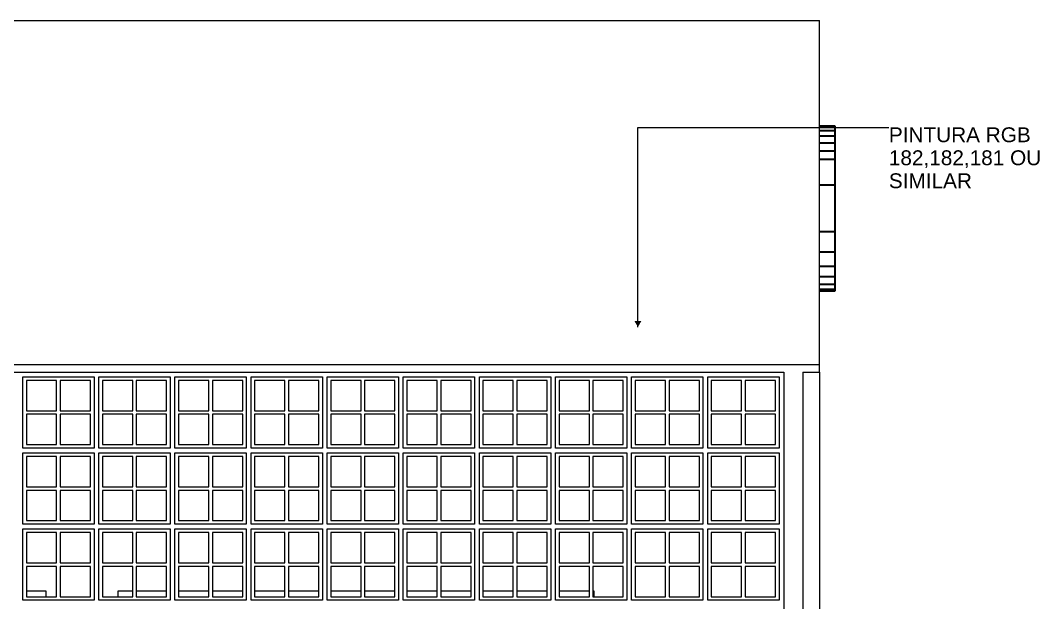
# Model space of a CAD drawing. Header units: metres. Extents: x -67.2 to -32.8, y -0.2 to 5.
# Drawn here: x -42.885 to -38.599, y 2.25 to 4.7 of the extents above; entities that cross this region are included whole.
import ezdxf

# ---------------------------------------------------------------- set-up
doc = ezdxf.new("R2010")
doc.units = ezdxf.units.M
doc.header["$MEASUREMENT"] = 0
for name, color, linetype, lineweight in [('0_Caneta_No__1', 7, 'Continuous', 35), ('0_Caneta_No__241', 7, 'Continuous', 13), ('Janelas Archicad_Caneta_No__241', 7, 'Continuous', 13), ('Janelas Archicad_Caneta_No__3', 7, 'Continuous', 25), ('Janelas Archicad_Caneta_No__43', 44, 'Continuous', 0), ('NOMES.ARQ_Caneta_No__1', 7, 'Continuous', 35), ('PAREDE CONSTRUIR_Caneta_No__241', 7, 'Continuous', 13)]:
    doc.layers.add(name, color=color, linetype=linetype, lineweight=lineweight)
doc.styles.add('ESTILO_GERADO_1', font='arial.ttf')
doc.dimstyles.new('ESTILO_GERADO__5', dxfattribs={"dimtxt": 0.18, "dimasz": 0.0285, "dimexe": 0.18, "dimexo": 0.0625, "dimgap": 0, "dimtad": 0, "dimtih": 1, "dimtoh": 1, "dimdec": 4, "dimzin": 0, "dimdsep": 46, "dimcen": 0.09, "dimadec": 0, "dimazin": 0, "dimtfac": 1, "dimtdec": 4, "dimtmove": 0, "dimatfit": 3, "dimldrblk": 'ARROWHEAD_16', "dimfxl": 0, "dimtolj": 1, "dimtzin": 0, "dimarcsym": 0})

# ---------------------------------------------------------------- blocks, each defined once
blk = doc.blocks.new('ARROWHEAD_16')
at = {"linetype": 'Continuous', "lineweight": 0}
blk.add_hatch(color=0, dxfattribs=at).paths.add_polyline_path([(-0.9093, 0.525), (0, 0), (-0.9093, -0.525)])
at = {"color": 0, "linetype": 'Continuous', "lineweight": 0}
blk.add_line((0, 0), (-1, 0), dxfattribs=at)

msp = doc.modelspace()

# ---------------------------------------------------------------- linework, layer by layer
at = {"layer": 'Janelas Archicad_Caneta_No__241', "color": 7, "linetype": 'Continuous', "lineweight": 13}
for p, q in [((-42.8601, 2.3), (-42.7783, 2.3)), ((-42.7783, 2.3), (-42.7783, 2.275)), ((-42.474, 2.3), (-42.4126, 2.3)), ((-42.474, 2.275), (-42.474, 2.3)), ((-42.3976, 2.3), (-42.2701, 2.3)), ((-42.2201, 2.3), (-42.0926, 2.3)), ((-42.0776, 2.3), (-41.9501, 2.3)), ((-41.9001, 2.3), (-41.7726, 2.3)), ((-41.7576, 2.3), (-41.6301, 2.3)), ((-41.5801, 2.3), (-41.4526, 2.3)), ((-41.4376, 2.3), (-41.3101, 2.3)), ((-41.2601, 2.3), (-41.1326, 2.3)), ((-41.1176, 2.3), (-40.9901, 2.3)), ((-40.9401, 2.3), (-40.8126, 2.3)), ((-40.7976, 2.3), (-40.6701, 2.3)), ((-40.6201, 2.3), (-40.4926, 2.3)), ((-40.4776, 2.3), (-40.474, 2.3)), ((-40.474, 2.3), (-40.474, 2.275))]:
    msp.add_line(p, q, dxfattribs=at)
at = {"layer": 'Janelas Archicad_Caneta_No__3', "color": 7, "linetype": 'Continuous', "lineweight": 25}
for p, q in [((-52.4951, 3.22), (-39.6751, 3.22)), ((-39.6751, 3.22), (-39.6751, 0)), ((-39.5951, 3.22), (-39.5951, 0)), ((-39.5951, 3.22), (-39.5251, 3.22)), ((-39.5251, 3.22), (-39.5251, 0))]:
    msp.add_line(p, q, dxfattribs=at)
at = {"layer": 'Janelas Archicad_Caneta_No__43', "color": 44, "linetype": 'Continuous', "lineweight": 0}
for p, q in [((-42.8751, 2.9), (-42.8751, 3.2)), ((-42.8751, 3.2), (-42.5751, 3.2)), ((-42.7326, 3.185), (-42.8601, 3.185)), ((-42.8601, 3.185), (-42.8601, 3.0575)), ((-42.7326, 3.0575), (-42.7326, 3.185)), ((-42.5901, 3.185), (-42.7176, 3.185)), ((-42.7176, 3.185), (-42.7176, 3.0575)), ((-42.5901, 3.0575), (-42.5901, 3.185)), ((-42.5751, 3.2), (-42.5751, 2.9)), ((-42.5551, 2.9), (-42.5551, 3.2)), ((-42.5551, 3.2), (-42.2551, 3.2)), ((-42.4126, 3.185), (-42.5401, 3.185)), ((-42.5401, 3.185), (-42.5401, 3.0575)), ((-42.4126, 3.0575), (-42.4126, 3.185)), ((-42.2701, 3.185), (-42.3976, 3.185)), ((-42.3976, 3.185), (-42.3976, 3.0575)), ((-42.2701, 3.0575), (-42.2701, 3.185)), ((-42.2551, 3.2), (-42.2551, 2.9)), ((-42.2351, 2.9), (-42.2351, 3.2)), ((-42.2351, 3.2), (-41.9351, 3.2)), ((-42.0926, 3.185), (-42.2201, 3.185)), ((-42.2201, 3.185), (-42.2201, 3.0575)), ((-42.0926, 3.0575), (-42.0926, 3.185)), ((-41.9501, 3.185), (-42.0776, 3.185)), ((-42.0776, 3.185), (-42.0776, 3.0575)), ((-41.9501, 3.0575), (-41.9501, 3.185)), ((-41.9351, 3.2), (-41.9351, 2.9)), ((-41.9151, 2.9), (-41.9151, 3.2)), ((-41.9151, 3.2), (-41.6151, 3.2)), ((-41.7726, 3.185), (-41.9001, 3.185)), ((-41.9001, 3.185), (-41.9001, 3.0575)), ((-41.7726, 3.0575), (-41.7726, 3.185)), ((-41.6301, 3.185), (-41.7576, 3.185)), ((-41.7576, 3.185), (-41.7576, 3.0575)), ((-41.6301, 3.0575), (-41.6301, 3.185)), ((-41.6151, 3.2), (-41.6151, 2.9)), ((-41.5951, 2.9), (-41.5951, 3.2)), ((-41.5951, 3.2), (-41.2951, 3.2)), ((-41.4526, 3.185), (-41.5801, 3.185)), ((-41.5801, 3.185), (-41.5801, 3.0575)), ((-41.4526, 3.0575), (-41.4526, 3.185)), ((-41.3101, 3.185), (-41.4376, 3.185)), ((-41.4376, 3.185), (-41.4376, 3.0575)), ((-41.3101, 3.0575), (-41.3101, 3.185)), ((-41.2951, 3.2), (-41.2951, 2.9)), ((-41.2751, 2.9), (-41.2751, 3.2)), ((-41.2751, 3.2), (-40.9751, 3.2)), ((-41.1326, 3.185), (-41.2601, 3.185)), ((-41.2601, 3.185), (-41.2601, 3.0575)), ((-41.1326, 3.0575), (-41.1326, 3.185)), ((-40.9901, 3.185), (-41.1176, 3.185)), ((-41.1176, 3.185), (-41.1176, 3.0575)), ((-40.9901, 3.0575), (-40.9901, 3.185)), ((-40.9751, 3.2), (-40.9751, 2.9)), ((-40.9551, 2.9), (-40.9551, 3.2)), ((-40.9551, 3.2), (-40.6551, 3.2)), ((-40.8126, 3.185), (-40.9401, 3.185)), ((-40.9401, 3.185), (-40.9401, 3.0575)), ((-40.8126, 3.0575), (-40.8126, 3.185)), ((-40.6701, 3.185), (-40.7976, 3.185)), ((-40.7976, 3.185), (-40.7976, 3.0575)), ((-40.6701, 3.0575), (-40.6701, 3.185)), ((-40.6551, 3.2), (-40.6551, 2.9)), ((-40.6351, 2.9), (-40.6351, 3.2)), ((-40.6351, 3.2), (-40.3351, 3.2)), ((-40.4926, 3.185), (-40.6201, 3.185)), ((-40.6201, 3.185), (-40.6201, 3.0575)), ((-40.4926, 3.0575), (-40.4926, 3.185)), ((-40.3501, 3.185), (-40.4776, 3.185)), ((-40.4776, 3.185), (-40.4776, 3.0575)), ((-40.3501, 3.0575), (-40.3501, 3.185)), ((-40.3351, 3.2), (-40.3351, 2.9)), ((-40.3151, 2.9), (-40.3151, 3.2)), ((-40.3151, 3.2), (-40.0151, 3.2)), ((-40.1726, 3.185), (-40.3001, 3.185)), ((-40.3001, 3.185), (-40.3001, 3.0575)), ((-40.1726, 3.0575), (-40.1726, 3.185)), ((-40.0301, 3.185), (-40.1576, 3.185)), ((-40.1576, 3.185), (-40.1576, 3.0575)), ((-40.0301, 3.0575), (-40.0301, 3.185)), ((-40.0151, 3.2), (-40.0151, 2.9)), ((-39.9951, 2.9), (-39.9951, 3.2)), ((-39.9951, 3.2), (-39.6951, 3.2)), ((-39.8526, 3.185), (-39.9801, 3.185)), ((-39.9801, 3.185), (-39.9801, 3.0575)), ((-39.8526, 3.0575), (-39.8526, 3.185)), ((-39.7101, 3.185), (-39.8376, 3.185)), ((-39.8376, 3.185), (-39.8376, 3.0575)), ((-39.7101, 3.0575), (-39.7101, 3.185)), ((-39.6951, 3.2), (-39.6951, 2.9)), ((-42.8601, 3.0575), (-42.7326, 3.0575)), ((-42.7176, 3.0575), (-42.5901, 3.0575)), ((-42.5401, 3.0575), (-42.4126, 3.0575)), ((-42.3976, 3.0575), (-42.2701, 3.0575)), ((-42.2201, 3.0575), (-42.0926, 3.0575)), ((-42.0776, 3.0575), (-41.9501, 3.0575)), ((-41.9001, 3.0575), (-41.7726, 3.0575)), ((-41.7576, 3.0575), (-41.6301, 3.0575)), ((-41.5801, 3.0575), (-41.4526, 3.0575)), ((-41.4376, 3.0575), (-41.3101, 3.0575)), ((-41.2601, 3.0575), (-41.1326, 3.0575)), ((-41.1176, 3.0575), (-40.9901, 3.0575)), ((-40.9401, 3.0575), (-40.8126, 3.0575)), ((-40.7976, 3.0575), (-40.6701, 3.0575)), ((-40.6201, 3.0575), (-40.4926, 3.0575)), ((-40.4776, 3.0575), (-40.3501, 3.0575)), ((-40.3001, 3.0575), (-40.1726, 3.0575)), ((-40.1576, 3.0575), (-40.0301, 3.0575)), ((-39.9801, 3.0575), (-39.8526, 3.0575)), ((-39.8376, 3.0575), (-39.7101, 3.0575)), ((-42.7326, 3.0425), (-42.8601, 3.0425)), ((-42.8601, 3.0425), (-42.8601, 2.915)), ((-42.7326, 2.915), (-42.7326, 3.0425)), ((-42.5901, 3.0425), (-42.7176, 3.0425)), ((-42.7176, 3.0425), (-42.7176, 2.915)), ((-42.5901, 2.915), (-42.5901, 3.0425)), ((-42.4126, 3.0425), (-42.5401, 3.0425)), ((-42.5401, 3.0425), (-42.5401, 2.915)), ((-42.4126, 2.915), (-42.4126, 3.0425)), ((-42.2701, 3.0425), (-42.3976, 3.0425)), ((-42.3976, 3.0425), (-42.3976, 2.915)), ((-42.2701, 2.915), (-42.2701, 3.0425)), ((-42.0926, 3.0425), (-42.2201, 3.0425)), ((-42.2201, 3.0425), (-42.2201, 2.915)), ((-42.0926, 2.915), (-42.0926, 3.0425)), ((-41.9501, 3.0425), (-42.0776, 3.0425)), ((-42.0776, 3.0425), (-42.0776, 2.915)), ((-41.9501, 2.915), (-41.9501, 3.0425)), ((-41.7726, 3.0425), (-41.9001, 3.0425)), ((-41.9001, 3.0425), (-41.9001, 2.915)), ((-41.7726, 2.915), (-41.7726, 3.0425)), ((-41.6301, 3.0425), (-41.7576, 3.0425)), ((-41.7576, 3.0425), (-41.7576, 2.915)), ((-41.6301, 2.915), (-41.6301, 3.0425)), ((-41.4526, 3.0425), (-41.5801, 3.0425)), ((-41.5801, 3.0425), (-41.5801, 2.915)), ((-41.4526, 2.915), (-41.4526, 3.0425)), ((-41.3101, 3.0425), (-41.4376, 3.0425)), ((-41.4376, 3.0425), (-41.4376, 2.915)), ((-41.3101, 2.915), (-41.3101, 3.0425)), ((-41.1326, 3.0425), (-41.2601, 3.0425)), ((-41.2601, 3.0425), (-41.2601, 2.915)), ((-41.1326, 2.915), (-41.1326, 3.0425)), ((-40.9901, 3.0425), (-41.1176, 3.0425)), ((-41.1176, 3.0425), (-41.1176, 2.915)), ((-40.9901, 2.915), (-40.9901, 3.0425)), ((-40.8126, 3.0425), (-40.9401, 3.0425)), ((-40.9401, 3.0425), (-40.9401, 2.915)), ((-40.8126, 2.915), (-40.8126, 3.0425)), ((-40.6701, 3.0425), (-40.7976, 3.0425)), ((-40.7976, 3.0425), (-40.7976, 2.915)), ((-40.6701, 2.915), (-40.6701, 3.0425)), ((-40.4926, 3.0425), (-40.6201, 3.0425)), ((-40.6201, 3.0425), (-40.6201, 2.915)), ((-40.4926, 2.915), (-40.4926, 3.0425)), ((-40.3501, 3.0425), (-40.4776, 3.0425)), ((-40.4776, 3.0425), (-40.4776, 2.915)), ((-40.3501, 2.915), (-40.3501, 3.0425)), ((-40.1726, 3.0425), (-40.3001, 3.0425)), ((-40.3001, 3.0425), (-40.3001, 2.915)), ((-40.1726, 2.915), (-40.1726, 3.0425)), ((-40.0301, 3.0425), (-40.1576, 3.0425)), ((-40.1576, 3.0425), (-40.1576, 2.915)), ((-40.0301, 2.915), (-40.0301, 3.0425)), ((-39.8526, 3.0425), (-39.9801, 3.0425)), ((-39.9801, 3.0425), (-39.9801, 2.915)), ((-39.8526, 2.915), (-39.8526, 3.0425)), ((-39.7101, 3.0425), (-39.8376, 3.0425)), ((-39.8376, 3.0425), (-39.8376, 2.915)), ((-39.7101, 2.915), (-39.7101, 3.0425)), ((-42.8601, 2.915), (-42.7326, 2.915)), ((-42.7176, 2.915), (-42.5901, 2.915)), ((-42.5401, 2.915), (-42.4126, 2.915)), ((-42.3976, 2.915), (-42.2701, 2.915)), ((-42.2201, 2.915), (-42.0926, 2.915)), ((-42.0776, 2.915), (-41.9501, 2.915)), ((-41.9001, 2.915), (-41.7726, 2.915)), ((-41.7576, 2.915), (-41.6301, 2.915)), ((-41.5801, 2.915), (-41.4526, 2.915)), ((-41.4376, 2.915), (-41.3101, 2.915)), ((-41.2601, 2.915), (-41.1326, 2.915)), ((-41.1176, 2.915), (-40.9901, 2.915)), ((-40.9401, 2.915), (-40.8126, 2.915)), ((-40.7976, 2.915), (-40.6701, 2.915)), ((-40.6201, 2.915), (-40.4926, 2.915)), ((-40.4776, 2.915), (-40.3501, 2.915)), ((-40.3001, 2.915), (-40.1726, 2.915)), ((-40.1576, 2.915), (-40.0301, 2.915)), ((-39.9801, 2.915), (-39.8526, 2.915)), ((-39.8376, 2.915), (-39.7101, 2.915)), ((-42.5751, 2.9), (-42.8751, 2.9)), ((-42.8751, 2.58), (-42.8751, 2.88)), ((-42.8751, 2.88), (-42.5751, 2.88)), ((-42.5751, 2.88), (-42.5751, 2.58)), ((-42.2551, 2.9), (-42.5551, 2.9)), ((-42.5551, 2.58), (-42.5551, 2.88)), ((-42.5551, 2.88), (-42.2551, 2.88)), ((-42.2551, 2.88), (-42.2551, 2.58)), ((-41.9351, 2.9), (-42.2351, 2.9)), ((-42.2351, 2.58), (-42.2351, 2.88)), ((-42.2351, 2.88), (-41.9351, 2.88)), ((-41.9351, 2.88), (-41.9351, 2.58)), ((-41.6151, 2.9), (-41.9151, 2.9)), ((-41.9151, 2.58), (-41.9151, 2.88)), ((-41.9151, 2.88), (-41.6151, 2.88)), ((-41.6151, 2.88), (-41.6151, 2.58)), ((-41.2951, 2.9), (-41.5951, 2.9)), ((-41.5951, 2.58), (-41.5951, 2.88)), ((-41.5951, 2.88), (-41.2951, 2.88)), ((-41.2951, 2.88), (-41.2951, 2.58)), ((-40.9751, 2.9), (-41.2751, 2.9)), ((-41.2751, 2.58), (-41.2751, 2.88)), ((-41.2751, 2.88), (-40.9751, 2.88)), ((-40.9751, 2.88), (-40.9751, 2.58)), ((-40.6551, 2.9), (-40.9551, 2.9)), ((-40.9551, 2.58), (-40.9551, 2.88)), ((-40.9551, 2.88), (-40.6551, 2.88)), ((-40.6551, 2.88), (-40.6551, 2.58)), ((-40.3351, 2.9), (-40.6351, 2.9)), ((-40.6351, 2.58), (-40.6351, 2.88)), ((-40.6351, 2.88), (-40.3351, 2.88)), ((-40.3351, 2.88), (-40.3351, 2.58)), ((-40.0151, 2.9), (-40.3151, 2.9)), ((-40.3151, 2.58), (-40.3151, 2.88)), ((-40.3151, 2.88), (-40.0151, 2.88)), ((-40.0151, 2.88), (-40.0151, 2.58)), ((-39.6951, 2.9), (-39.9951, 2.9)), ((-39.9951, 2.58), (-39.9951, 2.88)), ((-39.9951, 2.88), (-39.6951, 2.88)), ((-39.6951, 2.88), (-39.6951, 2.58)), ((-42.7326, 2.865), (-42.8601, 2.865)), ((-42.8601, 2.865), (-42.8601, 2.7375)), ((-42.7326, 2.7375), (-42.7326, 2.865)), ((-42.5901, 2.865), (-42.7176, 2.865)), ((-42.7176, 2.865), (-42.7176, 2.7375)), ((-42.5901, 2.7375), (-42.5901, 2.865)), ((-42.4126, 2.865), (-42.5401, 2.865)), ((-42.5401, 2.865), (-42.5401, 2.7375)), ((-42.4126, 2.7375), (-42.4126, 2.865)), ((-42.2701, 2.865), (-42.3976, 2.865)), ((-42.3976, 2.865), (-42.3976, 2.7375)), ((-42.2701, 2.7375), (-42.2701, 2.865)), ((-42.0926, 2.865), (-42.2201, 2.865)), ((-42.2201, 2.865), (-42.2201, 2.7375)), ((-42.0926, 2.7375), (-42.0926, 2.865)), ((-41.9501, 2.865), (-42.0776, 2.865)), ((-42.0776, 2.865), (-42.0776, 2.7375)), ((-41.9501, 2.7375), (-41.9501, 2.865)), ((-41.7726, 2.865), (-41.9001, 2.865)), ((-41.9001, 2.865), (-41.9001, 2.7375)), ((-41.7726, 2.7375), (-41.7726, 2.865)), ((-41.6301, 2.865), (-41.7576, 2.865)), ((-41.7576, 2.865), (-41.7576, 2.7375)), ((-41.6301, 2.7375), (-41.6301, 2.865)), ((-41.4526, 2.865), (-41.5801, 2.865)), ((-41.5801, 2.865), (-41.5801, 2.7375)), ((-41.4526, 2.7375), (-41.4526, 2.865)), ((-41.3101, 2.865), (-41.4376, 2.865)), ((-41.4376, 2.865), (-41.4376, 2.7375)), ((-41.3101, 2.7375), (-41.3101, 2.865)), ((-41.1326, 2.865), (-41.2601, 2.865)), ((-41.2601, 2.865), (-41.2601, 2.7375)), ((-41.1326, 2.7375), (-41.1326, 2.865)), ((-40.9901, 2.865), (-41.1176, 2.865)), ((-41.1176, 2.865), (-41.1176, 2.7375)), ((-40.9901, 2.7375), (-40.9901, 2.865)), ((-40.8126, 2.865), (-40.9401, 2.865)), ((-40.9401, 2.865), (-40.9401, 2.7375)), ((-40.8126, 2.7375), (-40.8126, 2.865)), ((-40.6701, 2.865), (-40.7976, 2.865)), ((-40.7976, 2.865), (-40.7976, 2.7375)), ((-40.6701, 2.7375), (-40.6701, 2.865)), ((-40.4926, 2.865), (-40.6201, 2.865)), ((-40.6201, 2.865), (-40.6201, 2.7375)), ((-40.4926, 2.7375), (-40.4926, 2.865)), ((-40.3501, 2.865), (-40.4776, 2.865)), ((-40.4776, 2.865), (-40.4776, 2.7375)), ((-40.3501, 2.7375), (-40.3501, 2.865)), ((-40.1726, 2.865), (-40.3001, 2.865)), ((-40.3001, 2.865), (-40.3001, 2.7375)), ((-40.1726, 2.7375), (-40.1726, 2.865)), ((-40.0301, 2.865), (-40.1576, 2.865)), ((-40.1576, 2.865), (-40.1576, 2.7375)), ((-40.0301, 2.7375), (-40.0301, 2.865)), ((-39.8526, 2.865), (-39.9801, 2.865)), ((-39.9801, 2.865), (-39.9801, 2.7375)), ((-39.8526, 2.7375), (-39.8526, 2.865)), ((-39.7101, 2.865), (-39.8376, 2.865)), ((-39.8376, 2.865), (-39.8376, 2.7375)), ((-39.7101, 2.7375), (-39.7101, 2.865)), ((-42.8601, 2.7375), (-42.7326, 2.7375)), ((-42.7326, 2.7225), (-42.8601, 2.7225)), ((-42.8601, 2.7225), (-42.8601, 2.595)), ((-42.7326, 2.595), (-42.7326, 2.7225)), ((-42.7176, 2.7375), (-42.5901, 2.7375)), ((-42.5901, 2.7225), (-42.7176, 2.7225)), ((-42.7176, 2.7225), (-42.7176, 2.595)), ((-42.5901, 2.595), (-42.5901, 2.7225)), ((-42.5401, 2.7375), (-42.4126, 2.7375)), ((-42.4126, 2.7225), (-42.5401, 2.7225)), ((-42.5401, 2.7225), (-42.5401, 2.595)), ((-42.4126, 2.595), (-42.4126, 2.7225)), ((-42.3976, 2.7375), (-42.2701, 2.7375)), ((-42.2701, 2.7225), (-42.3976, 2.7225)), ((-42.3976, 2.7225), (-42.3976, 2.595)), ((-42.2701, 2.595), (-42.2701, 2.7225)), ((-42.2201, 2.7375), (-42.0926, 2.7375)), ((-42.0926, 2.7225), (-42.2201, 2.7225)), ((-42.2201, 2.7225), (-42.2201, 2.595)), ((-42.0926, 2.595), (-42.0926, 2.7225)), ((-42.0776, 2.7375), (-41.9501, 2.7375)), ((-41.9501, 2.7225), (-42.0776, 2.7225)), ((-42.0776, 2.7225), (-42.0776, 2.595)), ((-41.9501, 2.595), (-41.9501, 2.7225)), ((-41.9001, 2.7375), (-41.7726, 2.7375)), ((-41.7726, 2.7225), (-41.9001, 2.7225)), ((-41.9001, 2.7225), (-41.9001, 2.595)), ((-41.7726, 2.595), (-41.7726, 2.7225)), ((-41.7576, 2.7375), (-41.6301, 2.7375)), ((-41.6301, 2.7225), (-41.7576, 2.7225)), ((-41.7576, 2.7225), (-41.7576, 2.595)), ((-41.6301, 2.595), (-41.6301, 2.7225)), ((-41.5801, 2.7375), (-41.4526, 2.7375)), ((-41.4526, 2.7225), (-41.5801, 2.7225)), ((-41.5801, 2.7225), (-41.5801, 2.595)), ((-41.4526, 2.595), (-41.4526, 2.7225)), ((-41.4376, 2.7375), (-41.3101, 2.7375)), ((-41.3101, 2.7225), (-41.4376, 2.7225)), ((-41.4376, 2.7225), (-41.4376, 2.595)), ((-41.3101, 2.595), (-41.3101, 2.7225)), ((-41.2601, 2.7375), (-41.1326, 2.7375)), ((-41.1326, 2.7225), (-41.2601, 2.7225)), ((-41.2601, 2.7225), (-41.2601, 2.595)), ((-41.1326, 2.595), (-41.1326, 2.7225)), ((-41.1176, 2.7375), (-40.9901, 2.7375)), ((-40.9901, 2.7225), (-41.1176, 2.7225)), ((-41.1176, 2.7225), (-41.1176, 2.595)), ((-40.9901, 2.595), (-40.9901, 2.7225)), ((-40.9401, 2.7375), (-40.8126, 2.7375)), ((-40.8126, 2.7225), (-40.9401, 2.7225)), ((-40.9401, 2.7225), (-40.9401, 2.595)), ((-40.8126, 2.595), (-40.8126, 2.7225)), ((-40.7976, 2.7375), (-40.6701, 2.7375)), ((-40.6701, 2.7225), (-40.7976, 2.7225)), ((-40.7976, 2.7225), (-40.7976, 2.595)), ((-40.6701, 2.595), (-40.6701, 2.7225)), ((-40.6201, 2.7375), (-40.4926, 2.7375)), ((-40.4926, 2.7225), (-40.6201, 2.7225)), ((-40.6201, 2.7225), (-40.6201, 2.595)), ((-40.4926, 2.595), (-40.4926, 2.7225)), ((-40.4776, 2.7375), (-40.3501, 2.7375)), ((-40.3501, 2.7225), (-40.4776, 2.7225)), ((-40.4776, 2.7225), (-40.4776, 2.595)), ((-40.3501, 2.595), (-40.3501, 2.7225)), ((-40.3001, 2.7375), (-40.1726, 2.7375)), ((-40.1726, 2.7225), (-40.3001, 2.7225)), ((-40.3001, 2.7225), (-40.3001, 2.595)), ((-40.1726, 2.595), (-40.1726, 2.7225)), ((-40.1576, 2.7375), (-40.0301, 2.7375)), ((-40.0301, 2.7225), (-40.1576, 2.7225)), ((-40.1576, 2.7225), (-40.1576, 2.595)), ((-40.0301, 2.595), (-40.0301, 2.7225)), ((-39.9801, 2.7375), (-39.8526, 2.7375)), ((-39.8526, 2.7225), (-39.9801, 2.7225)), ((-39.9801, 2.7225), (-39.9801, 2.595)), ((-39.8526, 2.595), (-39.8526, 2.7225)), ((-39.8376, 2.7375), (-39.7101, 2.7375)), ((-39.7101, 2.7225), (-39.8376, 2.7225)), ((-39.8376, 2.7225), (-39.8376, 2.595)), ((-39.7101, 2.595), (-39.7101, 2.7225)), ((-42.5751, 2.58), (-42.8751, 2.58)), ((-42.8601, 2.595), (-42.7326, 2.595)), ((-42.7176, 2.595), (-42.5901, 2.595)), ((-42.2551, 2.58), (-42.5551, 2.58)), ((-42.5401, 2.595), (-42.4126, 2.595)), ((-42.3976, 2.595), (-42.2701, 2.595)), ((-41.9351, 2.58), (-42.2351, 2.58)), ((-42.2201, 2.595), (-42.0926, 2.595)), ((-42.0776, 2.595), (-41.9501, 2.595)), ((-41.6151, 2.58), (-41.9151, 2.58)), ((-41.9001, 2.595), (-41.7726, 2.595)), ((-41.7576, 2.595), (-41.6301, 2.595)), ((-41.2951, 2.58), (-41.5951, 2.58)), ((-41.5801, 2.595), (-41.4526, 2.595)), ((-41.4376, 2.595), (-41.3101, 2.595)), ((-40.9751, 2.58), (-41.2751, 2.58)), ((-41.2601, 2.595), (-41.1326, 2.595)), ((-41.1176, 2.595), (-40.9901, 2.595)), ((-40.6551, 2.58), (-40.9551, 2.58)), ((-40.9401, 2.595), (-40.8126, 2.595)), ((-40.7976, 2.595), (-40.6701, 2.595)), ((-40.3351, 2.58), (-40.6351, 2.58)), ((-40.6201, 2.595), (-40.4926, 2.595)), ((-40.4776, 2.595), (-40.3501, 2.595)), ((-40.0151, 2.58), (-40.3151, 2.58)), ((-40.3001, 2.595), (-40.1726, 2.595)), ((-40.1576, 2.595), (-40.0301, 2.595)), ((-39.6951, 2.58), (-39.9951, 2.58)), ((-39.9801, 2.595), (-39.8526, 2.595)), ((-39.8376, 2.595), (-39.7101, 2.595)), ((-42.8751, 2.26), (-42.8751, 2.56)), ((-42.8751, 2.56), (-42.5751, 2.56)), ((-42.7326, 2.545), (-42.8601, 2.545)), ((-42.8601, 2.545), (-42.8601, 2.4175)), ((-42.7326, 2.4175), (-42.7326, 2.545)), ((-42.5901, 2.545), (-42.7176, 2.545)), ((-42.7176, 2.545), (-42.7176, 2.4175)), ((-42.5901, 2.4175), (-42.5901, 2.545)), ((-42.5751, 2.56), (-42.5751, 2.26)), ((-42.5551, 2.26), (-42.5551, 2.56)), ((-42.5551, 2.56), (-42.2551, 2.56)), ((-42.4126, 2.545), (-42.5401, 2.545)), ((-42.5401, 2.545), (-42.5401, 2.4175)), ((-42.4126, 2.4175), (-42.4126, 2.545)), ((-42.2701, 2.545), (-42.3976, 2.545)), ((-42.3976, 2.545), (-42.3976, 2.4175)), ((-42.2701, 2.4175), (-42.2701, 2.545)), ((-42.2551, 2.56), (-42.2551, 2.26)), ((-42.2351, 2.26), (-42.2351, 2.56)), ((-42.2351, 2.56), (-41.9351, 2.56)), ((-42.0926, 2.545), (-42.2201, 2.545)), ((-42.2201, 2.545), (-42.2201, 2.4175)), ((-42.0926, 2.4175), (-42.0926, 2.545)), ((-41.9501, 2.545), (-42.0776, 2.545)), ((-42.0776, 2.545), (-42.0776, 2.4175)), ((-41.9501, 2.4175), (-41.9501, 2.545)), ((-41.9351, 2.56), (-41.9351, 2.26)), ((-41.9151, 2.26), (-41.9151, 2.56)), ((-41.9151, 2.56), (-41.6151, 2.56)), ((-41.7726, 2.545), (-41.9001, 2.545)), ((-41.9001, 2.545), (-41.9001, 2.4175)), ((-41.7726, 2.4175), (-41.7726, 2.545)), ((-41.6301, 2.545), (-41.7576, 2.545)), ((-41.7576, 2.545), (-41.7576, 2.4175)), ((-41.6301, 2.4175), (-41.6301, 2.545)), ((-41.6151, 2.56), (-41.6151, 2.26)), ((-41.5951, 2.26), (-41.5951, 2.56)), ((-41.5951, 2.56), (-41.2951, 2.56)), ((-41.4526, 2.545), (-41.5801, 2.545)), ((-41.5801, 2.545), (-41.5801, 2.4175)), ((-41.4526, 2.4175), (-41.4526, 2.545)), ((-41.3101, 2.545), (-41.4376, 2.545)), ((-41.4376, 2.545), (-41.4376, 2.4175)), ((-41.3101, 2.4175), (-41.3101, 2.545)), ((-41.2951, 2.56), (-41.2951, 2.26)), ((-41.2751, 2.26), (-41.2751, 2.56)), ((-41.2751, 2.56), (-40.9751, 2.56)), ((-41.1326, 2.545), (-41.2601, 2.545)), ((-41.2601, 2.545), (-41.2601, 2.4175)), ((-41.1326, 2.4175), (-41.1326, 2.545)), ((-40.9901, 2.545), (-41.1176, 2.545)), ((-41.1176, 2.545), (-41.1176, 2.4175)), ((-40.9901, 2.4175), (-40.9901, 2.545)), ((-40.9751, 2.56), (-40.9751, 2.26)), ((-40.9551, 2.26), (-40.9551, 2.56)), ((-40.9551, 2.56), (-40.6551, 2.56)), ((-40.8126, 2.545), (-40.9401, 2.545)), ((-40.9401, 2.545), (-40.9401, 2.4175)), ((-40.8126, 2.4175), (-40.8126, 2.545)), ((-40.6701, 2.545), (-40.7976, 2.545)), ((-40.7976, 2.545), (-40.7976, 2.4175)), ((-40.6701, 2.4175), (-40.6701, 2.545)), ((-40.6551, 2.56), (-40.6551, 2.26)), ((-40.6351, 2.26), (-40.6351, 2.56)), ((-40.6351, 2.56), (-40.3351, 2.56)), ((-40.4926, 2.545), (-40.6201, 2.545)), ((-40.6201, 2.545), (-40.6201, 2.4175)), ((-40.4926, 2.4175), (-40.4926, 2.545)), ((-40.3501, 2.545), (-40.4776, 2.545)), ((-40.4776, 2.545), (-40.4776, 2.4175)), ((-40.3501, 2.4175), (-40.3501, 2.545)), ((-40.3351, 2.56), (-40.3351, 2.26)), ((-40.3151, 2.26), (-40.3151, 2.56)), ((-40.3151, 2.56), (-40.0151, 2.56)), ((-40.1726, 2.545), (-40.3001, 2.545)), ((-40.3001, 2.545), (-40.3001, 2.4175)), ((-40.1726, 2.4175), (-40.1726, 2.545)), ((-40.0301, 2.545), (-40.1576, 2.545)), ((-40.1576, 2.545), (-40.1576, 2.4175)), ((-40.0301, 2.4175), (-40.0301, 2.545)), ((-40.0151, 2.56), (-40.0151, 2.26)), ((-39.9951, 2.26), (-39.9951, 2.56)), ((-39.9951, 2.56), (-39.6951, 2.56)), ((-39.8526, 2.545), (-39.9801, 2.545)), ((-39.9801, 2.545), (-39.9801, 2.4175)), ((-39.8526, 2.4175), (-39.8526, 2.545)), ((-39.7101, 2.545), (-39.8376, 2.545)), ((-39.8376, 2.545), (-39.8376, 2.4175)), ((-39.7101, 2.4175), (-39.7101, 2.545)), ((-39.6951, 2.56), (-39.6951, 2.26)), ((-42.8601, 2.4175), (-42.7326, 2.4175)), ((-42.7326, 2.4025), (-42.8601, 2.4025)), ((-42.8601, 2.4025), (-42.8601, 2.275)), ((-42.7326, 2.275), (-42.7326, 2.4025)), ((-42.7176, 2.4175), (-42.5901, 2.4175)), ((-42.5901, 2.4025), (-42.7176, 2.4025)), ((-42.7176, 2.4025), (-42.7176, 2.275)), ((-42.5901, 2.275), (-42.5901, 2.4025)), ((-42.5401, 2.4175), (-42.4126, 2.4175)), ((-42.4126, 2.4025), (-42.5401, 2.4025)), ((-42.5401, 2.4025), (-42.5401, 2.275)), ((-42.4126, 2.275), (-42.4126, 2.4025)), ((-42.3976, 2.4175), (-42.2701, 2.4175)), ((-42.2701, 2.4025), (-42.3976, 2.4025)), ((-42.3976, 2.4025), (-42.3976, 2.275)), ((-42.2701, 2.275), (-42.2701, 2.4025)), ((-42.2201, 2.4175), (-42.0926, 2.4175)), ((-42.0926, 2.4025), (-42.2201, 2.4025)), ((-42.2201, 2.4025), (-42.2201, 2.275)), ((-42.0926, 2.275), (-42.0926, 2.4025)), ((-42.0776, 2.4175), (-41.9501, 2.4175)), ((-41.9501, 2.4025), (-42.0776, 2.4025)), ((-42.0776, 2.4025), (-42.0776, 2.275)), ((-41.9501, 2.275), (-41.9501, 2.4025)), ((-41.9001, 2.4175), (-41.7726, 2.4175)), ((-41.7726, 2.4025), (-41.9001, 2.4025)), ((-41.9001, 2.4025), (-41.9001, 2.275)), ((-41.7726, 2.275), (-41.7726, 2.4025)), ((-41.7576, 2.4175), (-41.6301, 2.4175)), ((-41.6301, 2.4025), (-41.7576, 2.4025)), ((-41.7576, 2.4025), (-41.7576, 2.275)), ((-41.6301, 2.275), (-41.6301, 2.4025)), ((-41.5801, 2.4175), (-41.4526, 2.4175)), ((-41.4526, 2.4025), (-41.5801, 2.4025)), ((-41.5801, 2.4025), (-41.5801, 2.275)), ((-41.4526, 2.275), (-41.4526, 2.4025)), ((-41.4376, 2.4175), (-41.3101, 2.4175)), ((-41.3101, 2.4025), (-41.4376, 2.4025)), ((-41.4376, 2.4025), (-41.4376, 2.275)), ((-41.3101, 2.275), (-41.3101, 2.4025)), ((-41.2601, 2.4175), (-41.1326, 2.4175)), ((-41.1326, 2.4025), (-41.2601, 2.4025)), ((-41.2601, 2.4025), (-41.2601, 2.275)), ((-41.1326, 2.275), (-41.1326, 2.4025)), ((-41.1176, 2.4175), (-40.9901, 2.4175)), ((-40.9901, 2.4025), (-41.1176, 2.4025)), ((-41.1176, 2.4025), (-41.1176, 2.275)), ((-40.9901, 2.275), (-40.9901, 2.4025)), ((-40.9401, 2.4175), (-40.8126, 2.4175)), ((-40.8126, 2.4025), (-40.9401, 2.4025)), ((-40.9401, 2.4025), (-40.9401, 2.275)), ((-40.8126, 2.275), (-40.8126, 2.4025)), ((-40.7976, 2.4175), (-40.6701, 2.4175)), ((-40.6701, 2.4025), (-40.7976, 2.4025)), ((-40.7976, 2.4025), (-40.7976, 2.275)), ((-40.6701, 2.275), (-40.6701, 2.4025)), ((-40.6201, 2.4175), (-40.4926, 2.4175)), ((-40.4926, 2.4025), (-40.6201, 2.4025)), ((-40.6201, 2.4025), (-40.6201, 2.275)), ((-40.4926, 2.275), (-40.4926, 2.4025)), ((-40.4776, 2.4175), (-40.3501, 2.4175)), ((-40.3501, 2.4025), (-40.4776, 2.4025)), ((-40.4776, 2.4025), (-40.4776, 2.275)), ((-40.3501, 2.275), (-40.3501, 2.4025)), ((-40.3001, 2.4175), (-40.1726, 2.4175)), ((-40.1726, 2.4025), (-40.3001, 2.4025)), ((-40.3001, 2.4025), (-40.3001, 2.275)), ((-40.1726, 2.275), (-40.1726, 2.4025)), ((-40.1576, 2.4175), (-40.0301, 2.4175)), ((-40.0301, 2.4025), (-40.1576, 2.4025)), ((-40.1576, 2.4025), (-40.1576, 2.275)), ((-40.0301, 2.275), (-40.0301, 2.4025)), ((-39.9801, 2.4175), (-39.8526, 2.4175)), ((-39.8526, 2.4025), (-39.9801, 2.4025)), ((-39.9801, 2.4025), (-39.9801, 2.275)), ((-39.8526, 2.275), (-39.8526, 2.4025)), ((-39.8376, 2.4175), (-39.7101, 2.4175)), ((-39.7101, 2.4025), (-39.8376, 2.4025)), ((-39.8376, 2.4025), (-39.8376, 2.275)), ((-39.7101, 2.275), (-39.7101, 2.4025)), ((-42.8601, 2.275), (-42.7326, 2.275)), ((-42.7176, 2.275), (-42.5901, 2.275)), ((-42.5401, 2.275), (-42.4126, 2.275)), ((-42.3976, 2.275), (-42.2701, 2.275)), ((-42.2201, 2.275), (-42.0926, 2.275)), ((-42.0776, 2.275), (-41.9501, 2.275)), ((-41.9001, 2.275), (-41.7726, 2.275)), ((-41.7576, 2.275), (-41.6301, 2.275)), ((-41.5801, 2.275), (-41.4526, 2.275)), ((-41.4376, 2.275), (-41.3101, 2.275)), ((-41.2601, 2.275), (-41.1326, 2.275)), ((-41.1176, 2.275), (-40.9901, 2.275)), ((-40.9401, 2.275), (-40.8126, 2.275)), ((-40.7976, 2.275), (-40.6701, 2.275)), ((-40.6201, 2.275), (-40.4926, 2.275)), ((-40.4776, 2.275), (-40.3501, 2.275)), ((-40.3001, 2.275), (-40.1726, 2.275)), ((-40.1576, 2.275), (-40.0301, 2.275)), ((-39.9801, 2.275), (-39.8526, 2.275)), ((-39.8376, 2.275), (-39.7101, 2.275)), ((-42.5751, 2.26), (-42.8751, 2.26)), ((-42.2551, 2.26), (-42.5551, 2.26)), ((-41.9351, 2.26), (-42.2351, 2.26)), ((-41.6151, 2.26), (-41.9151, 2.26)), ((-41.2951, 2.26), (-41.5951, 2.26)), ((-40.9751, 2.26), (-41.2751, 2.26)), ((-40.6551, 2.26), (-40.9551, 2.26)), ((-40.3351, 2.26), (-40.6351, 2.26)), ((-40.0151, 2.26), (-40.3151, 2.26)), ((-39.6951, 2.26), (-39.9951, 2.26))]:
    msp.add_line(p, q, dxfattribs=at)
at = {"layer": 'NOMES.ARQ_Caneta_No__1', "color": 7, "linetype": 'Continuous', "lineweight": 35}
for p, q in [((-39.4586, 4.2548), (-39.5251, 4.2548)), ((-39.4586, 4.25), (-39.5251, 4.25)), ((-39.4586, 4.25), (-39.4586, 4.2548)), ((-39.4586, 4.2357), (-39.4586, 4.25)), ((-39.4586, 4.2357), (-39.5251, 4.2357)), ((-39.4586, 4.213), (-39.5251, 4.213)), ((-39.4586, 4.213), (-39.4586, 4.2357)), ((-39.4586, 4.1833), (-39.4586, 4.213)), ((-39.4586, 4.1833), (-39.5251, 4.1833)), ((-39.4586, 4.1494), (-39.4586, 4.1833)), ((-39.4586, 4.1494), (-39.5251, 4.1494)), ((-39.4586, 4.1141), (-39.4586, 4.1494)), ((-39.4586, 4.1141), (-39.5251, 4.1141)), ((-39.4586, 4.0063), (-39.4586, 4.1141)), ((-39.4586, 4.0063), (-39.5251, 4.0063)), ((-39.4586, 3.812), (-39.4586, 4.0063)), ((-39.5251, 3.812), (-39.4586, 3.812)), ((-39.4586, 3.7265), (-39.4586, 3.812)), ((-39.5251, 3.7265), (-39.4586, 3.7265)), ((-39.4586, 3.6656), (-39.4586, 3.7265)), ((-39.5251, 3.6656), (-39.4586, 3.6656)), ((-39.4586, 3.6222), (-39.4586, 3.6656)), ((-39.5251, 3.6222), (-39.4586, 3.6222)), ((-39.4586, 3.5894), (-39.4586, 3.6222)), ((-39.5251, 3.5894), (-39.4586, 3.5894)), ((-39.5251, 3.5687), (-39.4586, 3.5687)), ((-39.5251, 3.5618), (-39.4586, 3.5618)), ((-39.4586, 3.5687), (-39.4586, 3.5894)), ((-39.4586, 3.5618), (-39.4586, 3.5687))]:
    msp.add_line(p, q, dxfattribs=at)
at = {"layer": 'PAREDE CONSTRUIR_Caneta_No__241', "color": 7, "linetype": 'Continuous', "lineweight": 13}
for p, q in [((-52.7254, 4.7), (-39.5251, 4.7)), ((-39.5251, 3.25), (-39.5251, 4.7)), ((-39.5251, 3.25), (-52.5254, 3.25)), ((-39.5251, 3.22), (-39.5251, 3.25))]:
    msp.add_line(p, q, dxfattribs=at)

# ---------------------------------------------------------------- texts
at = {"layer": '0_Caneta_No__1', "color": 7, "linetype": 'Continuous', "lineweight": 35, "insert": (-39.2332, 4.2499), "char_height": 0.0625, "width": 0.845453, "attachment_point": 1, "line_spacing_factor": 0.928578, "style": 'ESTILO_GERADO_1'}
msp.add_mtext('\\A1;{\\pql;\\fArial|b0|i0|c0|p0;\\W1.000000;PINTURA RGB \\fArial|b0|i0|c0|p0;\\W1.000000;182\\fArial|b0|i0|c0|p0;\\W1.000000;,\\fArial|b0|i0|c0|p0;\\W1.000000;182\\fArial|b0|i0|c0|p0;\\W1.000000;,\\fArial|b0|i0|c0|p0;\\W1.000000;181\\fArial|b0|i0|c0|p0;\\W1.000000; OU SIMILAR}', dxfattribs=at)

# ---------------------------------------------------------------- leaders
at = {"layer": '0_Caneta_No__241', "color": 7, "linetype": 'Continuous', "lineweight": 13, "annotation_type": 0, "has_hookline": 1, "hookline_direction": 0, "text_width": 0.6236}
msp.add_leader([(-40.2884, 3.4096), (-40.2884, 4.2499), (-39.2332, 4.2499)], dimstyle='ESTILO_GERADO__5', dxfattribs=at)

doc.saveas('drawing.dxf')
